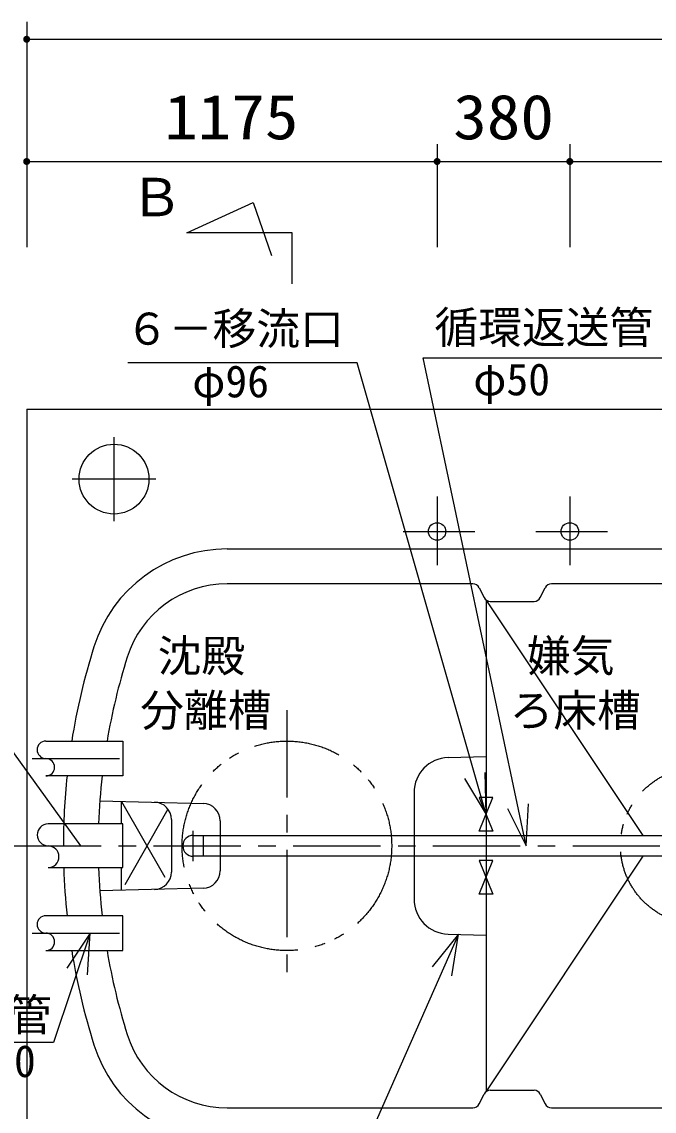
# Model space of a CAD drawing. Units: millimetres, scale not verified. Extents: x -14850 to 14850, y -10500 to 10500.
# Drawn here: x -10231 to -8421, y 15 to 3134 of the extents above; entities that cross this region are included whole.
import ezdxf
from ezdxf.enums import TextEntityAlignment as Align

# ---------------------------------------------------------------- set-up
doc = ezdxf.new("R2010")
doc.units = ezdxf.units.MM
doc.header["$LTSCALE"] = 50
doc.linetypes.add('CHAIN1', pattern=[8, 5, -1, 1, -1])
doc.linetypes.add('DOUBLE_CHAIN1', pattern=[8.8, 5, -1, 0.6, -0.6, 0.6, -1])
doc.layers.add('0-1_機器', color=3, linetype='Continuous', lineweight=25)
doc.layers.add('0-2_製作', color=5, linetype='Continuous', lineweight=25)
doc.styles.add('ＭＳ ゴシック', font='')
doc.styles.get('ＭＳ ゴシック').set_extended_font_data('MS Gothic')

msp = doc.modelspace()

# ---------------------------------------------------------------- linework, layer by layer
at = {"layer": '0-1_機器'}
for p, q in [((-9457.21, 2383.86), (-9457.21, 2530.22)), ((-9643.12, 1624.86), (-7195.99, 1624.86)), ((-8939.57, 1524.86), (-9643.12, 1524.86)), ((-8921.68, 1513.81), (-8907.74, 1485.92)), ((-8746.68, 1485.92), (-8732.74, 1513.81)), ((-8149.57, 1524.86), (-8714.85, 1524.86)), ((-8902.21, 1479.14), (-8902.21, 70.59)), ((-8452.23, 804.86), (-8902.21, 1479.14)), ((-8889.85, 1474.86), (-8764.57, 1474.86)), ((-10062.07, 774.86), (-10264.77, 1055.44)), ((-9010.83, 1027.41), (-8902.21, 1030.26)), ((-9108.21, 927.45), (-9108.21, 622.28)), ((-10007.58, 903.88), (-9711.9, 896.14)), ((-9945.44, 837.36), (-9945.44, 902.25)), ((-9802.52, 849.8), (-9802.52, 699.92)), ((-9663.21, 846.15), (-9663.21, 703.57)), ((-9740.21, 804.86), (-7782.21, 804.86)), ((-9712.21, 804.86), (-9712.21, 744.86)), ((-7782.21, 744.86), (-9740.21, 744.86)), ((-8902.21, 70.59), (-8452.23, 744.86)), ((-10155.96, 712.36), (-9942.34, 712.36)), ((-9945.44, 647.47), (-9945.44, 712.36)), ((-9711.9, 653.59), (-10007.58, 645.85)), ((-10035.68, 524.86), (-10140.4, 212.02)), ((-9010.83, 522.31), (-8902.21, 519.47)), ((-10140.4, 212.02), (-10443.05, 212.02)), ((-8921.68, 35.92), (-8907.74, 63.81)), ((-8889.85, 74.86), (-8764.57, 74.86)), ((-8746.68, 63.81), (-8732.74, 35.92)), ((-9643.12, 24.86), (-8939.57, 24.86)), ((-8714.85, 24.86), (-8149.57, 24.86))]:
    msp.add_line(p, q, dxfattribs=at)
at = {"layer": '0-1_機器', "color": 2}
msp.add_line((-10217.21, 2024.86), (-6017.21, 2024.86), dxfattribs=at)
at = {"layer": '0-1_機器', "color": 2, "linetype": 'CHAIN1'}
for p, q in [((-9967.21, 1944.86), (-9967.21, 1704.86)), ((-9847.21, 1824.86), (-10087.21, 1824.86))]:
    msp.add_line(p, q, dxfattribs=at)
at = {"layer": '0-1_機器', "color": 7}
for p, q in [((-9042.21, 1775.07), (-9042.21, 1578.58)), ((-8662.21, 1775.07), (-8662.21, 1578.58)), ((-9139.53, 1674.86), (-8934.38, 1674.86)), ((-8759.53, 1674.86), (-8554.38, 1674.86))]:
    msp.add_line(p, q, dxfattribs=at)
at = {"layer": '0-1_機器', "linetype": 'CHAIN1'}
for p, q in [((-9472.21, 1163.48), (-9472.21, 383.91)), ((-10201.24, 1024.86), (-9928.47, 1024.86)), ((-9945.44, 902.25), (-9812.89, 669.43)), ((-9812.89, 880.29), (-9945.44, 647.47)), ((-9740.21, 730.8), (-9740.21, 818.05)), ((-10254.09, 774.86), (-6028.95, 774.86)), ((-10201.24, 524.86), (-9928.47, 524.86))]:
    msp.add_line(p, q, dxfattribs=at)
at = {"layer": '0-1_機器', "color": 5}
msp.add_line((-9712.21, 804.86), (-9712.21, 744.86), dxfattribs=at)
at = {"layer": '0-1_機器'}
for points in [[(-9457.21, 2530.22), (-9758.71, 2530.22), (-9568.38, 2616.74), (-9516.47, 2465.34)], [(-8902.21, 864.86), (-9271.23, 2158.05), (-9927.92, 2158.05)], [(-8786.76, 774.86), (-9081.99, 2172.18), (-8375.11, 2172.18)], [(-10162.21, 1074.86), (-9942.34, 1074.86), (-9942.34, 974.86), (-10162.21, 974.86)], [(-8963.88, 967.8), (-8902.21, 864.86), (-8904.15, 984.85)], [(-8841.11, 881.85), (-8786.76, 774.86), (-8780.33, 894.69)], [(-9942.34, 712.36), (-9942.34, 837.36), (-10155.96, 837.36)], [(-10162.21, 474.86), (-9942.34, 474.86), (-9942.34, 574.86), (-10162.21, 574.86)], [(-10043.02, 405.09), (-10035.68, 524.86), (-10101.93, 424.8)], [(-8981.38, 521.54), (-9476.8, -603.21), (-10010.94, -603.21)], [(-8999.68, 402.95), (-8981.38, 521.54), (-9056.53, 427.98)]]:
    msp.add_lwpolyline(points, dxfattribs=at)
at = {"layer": '0-1_機器', "color": 2}
msp.add_lwpolyline([(-10217.21, 2024.86), (-10217.21, -475.14), (-6017.21, -475.14)], dxfattribs=at)
at = {"layer": '0-1_機器'}
for points in [[(-8882.21, 912.86), (-8922.21, 912.86), (-8882.21, 816.86), (-8922.21, 816.86)], [(-8882.21, 732.86), (-8922.21, 732.86), (-8882.21, 636.86), (-8922.21, 636.86)]]:
    msp.add_lwpolyline(points, close=True, dxfattribs=at)
at = {"layer": '0-1_機器', "color": 2}
msp.add_circle((-9967.21, 1824.86), 100, dxfattribs=at)
at = {"layer": '0-1_機器', "color": 7}
for centre in [(-9042.21, 1674.86), (-8662.21, 1674.86)]:
    msp.add_circle(centre, 25, dxfattribs=at)
at = {"layer": '0-1_機器', "linetype": 'DOUBLE_CHAIN1'}
for centre, radius in [((-9472.21, 774.86), 300), ((-8292.21, 774.86), 225)]:
    msp.add_circle(centre, radius, dxfattribs=at)
at = {"layer": '0-1_機器'}
for centre, radius, start, end in [((-9643.12, 1224.86), 400, 90, 162.54239), ((-9643.12, 1224.86), 300, 90, 162.54239), ((-8939.57, 1504.86), 20, 26.56505, 90), ((-8714.85, 1504.86), 20, 90, 153.43494), ((-8889.85, 1494.86), 20, 206.56503, 270), ((-8764.57, 1494.86), 20, 270, 333.43494), ((-8212.21, 774.86), 1900, 162.54239, 170.91527), ((-8212.21, 774.86), 1800, 162.54239, 170.40593), ((-10162.21, 1049.86), 25, 90, 270), ((-10162.21, 999.86), 25, 270, 90), ((-9008.21, 927.45), 100, 91.5, 180), ((-8212.21, 774.86), 1900, 173.95766, 180), ((-8212.21, 774.86), 1800, 173.62062, 178.01016), ((-9852.52, 849.8), 50, 0, 88.5), ((-9713.21, 846.15), 50, 0, 88.5), ((-10155.96, 806.11), 31.25, 90, 270), ((-9740.21, 774.86), 30, 90, 270), ((-10155.96, 743.61), 31.25, 270, 90), ((-8212.21, 774.86), 1900, 181.88506, 186.04233), ((-8212.21, 774.86), 1800, 181.98981, 186.37935), ((-9852.52, 699.92), 50, 271.5, 0), ((-9713.21, 703.57), 50, 271.5, 0), ((-9008.21, 622.28), 100, 180, 268.5), ((-10162.21, 549.86), 25, 90, 270), ((-10162.21, 499.86), 25, 270, 90), ((-8212.21, 774.86), 1900, 189.0847, 197.45758), ((-8212.21, 774.86), 1800, 189.59406, 197.4576), ((-9643.12, 324.86), 300, 197.4576, 270), ((-9643.12, 324.86), 400, 197.4576, 270), ((-8889.85, 54.86), 20, 90, 153.43494), ((-8764.57, 54.86), 20, 26.56505, 90), ((-8939.57, 44.86), 20, 270, 333.43494), ((-8714.85, 44.86), 20, 206.56503, 270)]:
    msp.add_arc(centre, radius, start, end, dxfattribs=at)
at = {"layer": '0-2_製作', "color": 2}
for p, q in [((-10217.21, 3134.19), (-10217.21, 2489.03)), ((-10217.21, 3084.19), (-6017.21, 3084.19)), ((-9042.21, 2784.19), (-9042.21, 2489.03)), ((-8662.21, 2784.19), (-8662.21, 2489.03)), ((-10217.21, 2734.19), (-9042.21, 2734.19)), ((-9042.21, 2734.19), (-8662.21, 2734.19)), ((-8662.21, 2734.19), (-7842.21, 2734.19))]:
    msp.add_line(p, q, dxfattribs=at)
at = {"layer": '0-2_製作'}
for points in [[(-10224.91, 3090.57), (-10227.21, 3084.19), (-10225.65, 3089.55)], [(-10224.91, 3090.57), (-10217.21, 3084.19), (-10227.21, 3084.19)], [(-10225.65, 3089.55), (-10227.21, 3084.19), (-10227.19, 3084.82)], [(-10225.65, 3089.55), (-10227.19, 3084.82), (-10226.26, 3088.45)], [(-10226.26, 3088.45), (-10227.19, 3084.82), (-10227.03, 3086.07)], [(-10226.26, 3088.45), (-10227.03, 3086.07), (-10226.72, 3087.28)], [(-10224.05, 3091.48), (-10217.21, 3084.19), (-10224.91, 3090.57)], [(-10223.09, 3092.28), (-10217.21, 3084.19), (-10224.05, 3091.48)], [(-10222.03, 3092.96), (-10217.21, 3084.19), (-10223.09, 3092.28)], [(-10220.89, 3093.49), (-10217.21, 3084.19), (-10222.03, 3092.96)], [(-10219.69, 3093.88), (-10217.21, 3084.19), (-10220.89, 3093.49)], [(-10218.46, 3094.12), (-10217.21, 3084.19), (-10219.69, 3093.88)], [(-10217.21, 3094.19), (-10217.21, 3084.19), (-10218.46, 3094.12)], [(-10216.58, 3094.18), (-10217.21, 3084.19), (-10217.21, 3094.19)], [(-10215.33, 3094.02), (-10217.21, 3084.19), (-10216.58, 3094.18)], [(-10214.12, 3093.71), (-10217.21, 3084.19), (-10215.33, 3094.02)], [(-10214.12, 3093.71), (-10207.21, 3084.19), (-10217.21, 3084.19)], [(-10212.95, 3093.24), (-10207.21, 3084.19), (-10214.12, 3093.71)], [(-10211.85, 3092.64), (-10207.21, 3084.19), (-10212.95, 3093.24)], [(-10210.83, 3091.9), (-10207.21, 3084.19), (-10211.85, 3092.64)], [(-10209.92, 3091.04), (-10207.21, 3084.19), (-10210.83, 3091.9)], [(-10209.12, 3090.07), (-10207.21, 3084.19), (-10209.92, 3091.04)], [(-10208.45, 3089.01), (-10207.21, 3084.19), (-10209.12, 3090.07)], [(-10207.91, 3087.88), (-10207.21, 3084.19), (-10208.45, 3089.01)], [(-10217.21, 3084.19), (-10227.13, 3082.94), (-10227.21, 3084.19)], [(-10217.21, 3084.19), (-10226.89, 3081.71), (-10227.13, 3082.94)], [(-10217.21, 3084.19), (-10226.51, 3080.51), (-10226.89, 3081.71)], [(-10217.21, 3084.19), (-10225.97, 3079.38), (-10226.51, 3080.51)], [(-10217.21, 3084.19), (-10225.3, 3078.32), (-10225.97, 3079.38)], [(-10217.21, 3084.19), (-10224.5, 3077.35), (-10225.3, 3078.32)], [(-10217.21, 3084.19), (-10223.58, 3076.49), (-10224.5, 3077.35)], [(-10217.21, 3084.19), (-10222.57, 3075.75), (-10223.58, 3076.49)], [(-10217.21, 3084.19), (-10221.47, 3075.15), (-10222.57, 3075.75)], [(-10217.21, 3084.19), (-10220.3, 3074.68), (-10221.47, 3075.15)], [(-10217.21, 3084.19), (-10219.08, 3074.37), (-10220.3, 3074.68)], [(-10217.21, 3074.19), (-10219.08, 3074.37), (-10217.21, 3084.19)], [(-10217.21, 3074.19), (-10217.84, 3074.21), (-10219.08, 3074.37)], [(-10207.21, 3084.19), (-10217.21, 3074.19), (-10217.21, 3084.19)], [(-10207.21, 3084.19), (-10215.95, 3074.27), (-10217.21, 3074.19)], [(-10207.21, 3084.19), (-10214.72, 3074.51), (-10215.95, 3074.27)], [(-10207.21, 3084.19), (-10213.53, 3074.9), (-10214.72, 3074.51)], [(-10207.21, 3084.19), (-10212.39, 3075.43), (-10213.53, 3074.9)], [(-10207.21, 3084.19), (-10211.33, 3076.1), (-10212.39, 3075.43)], [(-10207.21, 3084.19), (-10210.36, 3076.91), (-10211.33, 3076.1)], [(-10207.21, 3084.19), (-10209.5, 3077.82), (-10210.36, 3076.91)], [(-10207.21, 3084.19), (-10208.76, 3078.84), (-10209.5, 3077.82)], [(-10207.23, 3083.57), (-10208.76, 3078.84), (-10207.21, 3084.19)], [(-10207.23, 3083.57), (-10208.16, 3079.94), (-10208.76, 3078.84)], [(-10207.39, 3082.32), (-10208.16, 3079.94), (-10207.23, 3083.57)], [(-10207.39, 3082.32), (-10207.7, 3081.1), (-10208.16, 3079.94)], [(-10207.52, 3086.68), (-10207.21, 3084.19), (-10207.91, 3087.88)], [(-10207.29, 3085.45), (-10207.21, 3084.19), (-10207.52, 3086.68)], [(-10225.65, 2739.55), (-10227.21, 2734.19), (-10227.19, 2734.82)], [(-10225.65, 2739.55), (-10217.21, 2734.19), (-10227.21, 2734.19)], [(-10217.21, 2734.19), (-10227.13, 2732.94), (-10227.21, 2734.19)], [(-10225.65, 2739.55), (-10227.19, 2734.82), (-10226.26, 2738.45)], [(-10226.26, 2738.45), (-10227.19, 2734.82), (-10227.03, 2736.07)], [(-10217.21, 2734.19), (-10226.89, 2731.71), (-10227.13, 2732.94)], [(-10226.26, 2738.45), (-10227.03, 2736.07), (-10226.72, 2737.28)], [(-10217.21, 2734.19), (-10226.51, 2730.51), (-10226.89, 2731.71)], [(-10217.21, 2734.19), (-10225.97, 2729.38), (-10226.51, 2730.51)], [(-10217.21, 2734.19), (-10225.3, 2728.32), (-10225.97, 2729.38)], [(-10224.91, 2740.57), (-10217.21, 2734.19), (-10225.65, 2739.55)], [(-10217.21, 2734.19), (-10224.5, 2727.35), (-10225.3, 2728.32)], [(-10224.05, 2741.48), (-10217.21, 2734.19), (-10224.91, 2740.57)], [(-10217.21, 2734.19), (-10223.58, 2726.49), (-10224.5, 2727.35)], [(-10223.09, 2742.28), (-10217.21, 2734.19), (-10224.05, 2741.48)], [(-10217.21, 2734.19), (-10222.57, 2725.75), (-10223.58, 2726.49)], [(-10222.03, 2742.96), (-10217.21, 2734.19), (-10223.09, 2742.28)], [(-10217.21, 2734.19), (-10221.47, 2725.15), (-10222.57, 2725.75)], [(-10220.89, 2743.49), (-10217.21, 2734.19), (-10222.03, 2742.96)], [(-10217.21, 2734.19), (-10220.3, 2724.68), (-10221.47, 2725.15)], [(-10219.69, 2743.88), (-10217.21, 2734.19), (-10220.89, 2743.49)], [(-10217.21, 2734.19), (-10219.08, 2724.37), (-10220.3, 2724.68)], [(-10218.46, 2744.12), (-10217.21, 2734.19), (-10219.69, 2743.88)], [(-10217.21, 2724.19), (-10219.08, 2724.37), (-10217.21, 2734.19)], [(-10217.21, 2724.19), (-10217.84, 2724.21), (-10219.08, 2724.37)], [(-10217.21, 2744.19), (-10217.21, 2734.19), (-10218.46, 2744.12)], [(-10216.58, 2744.18), (-10217.21, 2734.19), (-10217.21, 2744.19)], [(-10215.33, 2744.02), (-10217.21, 2734.19), (-10216.58, 2744.18)], [(-10214.12, 2743.71), (-10217.21, 2734.19), (-10215.33, 2744.02)], [(-10214.12, 2743.71), (-10207.21, 2734.19), (-10217.21, 2734.19)], [(-10207.21, 2734.19), (-10217.21, 2724.19), (-10217.21, 2734.19)], [(-10207.21, 2734.19), (-10215.95, 2724.27), (-10217.21, 2724.19)], [(-10207.21, 2734.19), (-10214.72, 2724.51), (-10215.95, 2724.27)], [(-10207.21, 2734.19), (-10213.53, 2724.9), (-10214.72, 2724.51)], [(-10212.95, 2743.24), (-10207.21, 2734.19), (-10214.12, 2743.71)], [(-10207.21, 2734.19), (-10212.39, 2725.43), (-10213.53, 2724.9)], [(-10211.85, 2742.64), (-10207.21, 2734.19), (-10212.95, 2743.24)], [(-10207.21, 2734.19), (-10211.33, 2726.1), (-10212.39, 2725.43)], [(-10210.83, 2741.9), (-10207.21, 2734.19), (-10211.85, 2742.64)], [(-10207.21, 2734.19), (-10210.36, 2726.91), (-10211.33, 2726.1)], [(-10209.92, 2741.04), (-10207.21, 2734.19), (-10210.83, 2741.9)], [(-10207.21, 2734.19), (-10209.5, 2727.82), (-10210.36, 2726.91)], [(-10209.12, 2740.07), (-10207.21, 2734.19), (-10209.92, 2741.04)], [(-10207.21, 2734.19), (-10208.76, 2728.84), (-10209.5, 2727.82)], [(-10208.45, 2739.01), (-10207.21, 2734.19), (-10209.12, 2740.07)], [(-10207.21, 2734.19), (-10208.16, 2729.94), (-10208.76, 2728.84)], [(-10207.91, 2737.88), (-10207.21, 2734.19), (-10208.45, 2739.01)], [(-10207.23, 2733.57), (-10208.16, 2729.94), (-10207.21, 2734.19)], [(-10207.39, 2732.32), (-10208.16, 2729.94), (-10207.23, 2733.57)], [(-10207.39, 2732.32), (-10207.7, 2731.1), (-10208.16, 2729.94)], [(-10207.52, 2736.68), (-10207.21, 2734.19), (-10207.91, 2737.88)], [(-10207.29, 2735.45), (-10207.21, 2734.19), (-10207.52, 2736.68)], [(-9049.91, 2740.57), (-9052.21, 2734.19), (-9050.65, 2739.55)], [(-9049.91, 2740.57), (-9042.21, 2734.19), (-9052.21, 2734.19)], [(-9050.65, 2739.55), (-9052.21, 2734.19), (-9052.19, 2734.82)], [(-9042.21, 2734.19), (-9052.13, 2732.94), (-9052.21, 2734.19)], [(-9050.65, 2739.55), (-9052.19, 2734.82), (-9051.26, 2738.45)], [(-9051.26, 2738.45), (-9052.19, 2734.82), (-9052.03, 2736.07)], [(-9042.21, 2734.19), (-9051.89, 2731.71), (-9052.13, 2732.94)], [(-9051.26, 2738.45), (-9052.03, 2736.07), (-9051.72, 2737.28)], [(-9042.21, 2734.19), (-9051.51, 2730.51), (-9051.89, 2731.71)], [(-9042.21, 2734.19), (-9050.97, 2729.38), (-9051.51, 2730.51)], [(-9042.21, 2734.19), (-9050.3, 2728.32), (-9050.97, 2729.38)], [(-9042.21, 2734.19), (-9049.5, 2727.35), (-9050.3, 2728.32)], [(-9049.05, 2741.48), (-9042.21, 2734.19), (-9049.91, 2740.57)], [(-9042.21, 2734.19), (-9048.58, 2726.49), (-9049.5, 2727.35)], [(-9048.09, 2742.28), (-9042.21, 2734.19), (-9049.05, 2741.48)], [(-9042.21, 2734.19), (-9047.57, 2725.75), (-9048.58, 2726.49)], [(-9047.03, 2742.96), (-9042.21, 2734.19), (-9048.09, 2742.28)], [(-9042.21, 2734.19), (-9046.47, 2725.15), (-9047.57, 2725.75)], [(-9045.89, 2743.49), (-9042.21, 2734.19), (-9047.03, 2742.96)], [(-9042.21, 2734.19), (-9045.3, 2724.68), (-9046.47, 2725.15)], [(-9044.7, 2743.88), (-9042.21, 2734.19), (-9045.89, 2743.49)], [(-9042.21, 2734.19), (-9044.08, 2724.37), (-9045.3, 2724.68)], [(-9043.46, 2744.12), (-9042.21, 2734.19), (-9044.7, 2743.88)], [(-9042.21, 2724.19), (-9044.08, 2724.37), (-9042.21, 2734.19)], [(-9042.21, 2724.19), (-9042.84, 2724.21), (-9044.08, 2724.37)], [(-9042.21, 2744.19), (-9042.21, 2734.19), (-9043.46, 2744.12)], [(-9041.58, 2744.18), (-9042.21, 2734.19), (-9042.21, 2744.19)], [(-9040.33, 2744.02), (-9042.21, 2734.19), (-9041.58, 2744.18)], [(-9039.12, 2743.71), (-9042.21, 2734.19), (-9040.33, 2744.02)], [(-9039.12, 2743.71), (-9032.21, 2734.19), (-9042.21, 2734.19)], [(-9032.21, 2734.19), (-9042.21, 2724.19), (-9042.21, 2734.19)], [(-9032.21, 2734.19), (-9040.95, 2724.27), (-9042.21, 2724.19)], [(-9032.21, 2734.19), (-9039.72, 2724.51), (-9040.95, 2724.27)], [(-9032.21, 2734.19), (-9038.53, 2724.9), (-9039.72, 2724.51)], [(-9037.95, 2743.24), (-9032.21, 2734.19), (-9039.12, 2743.71)], [(-9032.21, 2734.19), (-9037.39, 2725.43), (-9038.53, 2724.9)], [(-9036.85, 2742.64), (-9032.21, 2734.19), (-9037.95, 2743.24)], [(-9032.21, 2734.19), (-9036.33, 2726.1), (-9037.39, 2725.43)], [(-9035.83, 2741.9), (-9032.21, 2734.19), (-9036.85, 2742.64)], [(-9032.21, 2734.19), (-9035.36, 2726.91), (-9036.33, 2726.1)], [(-9034.92, 2741.04), (-9032.21, 2734.19), (-9035.83, 2741.9)], [(-9032.21, 2734.19), (-9034.5, 2727.82), (-9035.36, 2726.91)], [(-9034.12, 2740.07), (-9032.21, 2734.19), (-9034.92, 2741.04)], [(-9032.21, 2734.19), (-9033.76, 2728.84), (-9034.5, 2727.82)], [(-9033.45, 2739.01), (-9032.21, 2734.19), (-9034.12, 2740.07)], [(-9032.23, 2733.57), (-9033.76, 2728.84), (-9032.21, 2734.19)], [(-9032.23, 2733.57), (-9033.16, 2729.94), (-9033.76, 2728.84)], [(-9032.91, 2737.88), (-9032.21, 2734.19), (-9033.45, 2739.01)], [(-9032.39, 2732.32), (-9033.16, 2729.94), (-9032.23, 2733.57)], [(-9032.39, 2732.32), (-9032.7, 2731.1), (-9033.16, 2729.94)], [(-9032.52, 2736.68), (-9032.21, 2734.19), (-9032.91, 2737.88)], [(-9032.29, 2735.45), (-9032.21, 2734.19), (-9032.52, 2736.68)], [(-8669.91, 2740.57), (-8672.21, 2734.19), (-8670.65, 2739.55)], [(-8669.91, 2740.57), (-8662.21, 2734.19), (-8672.21, 2734.19)], [(-8670.65, 2739.55), (-8672.21, 2734.19), (-8672.19, 2734.82)], [(-8662.21, 2734.19), (-8672.13, 2732.94), (-8672.21, 2734.19)], [(-8670.65, 2739.55), (-8672.19, 2734.82), (-8671.26, 2738.45)], [(-8671.26, 2738.45), (-8672.19, 2734.82), (-8672.03, 2736.07)], [(-8662.21, 2734.19), (-8671.89, 2731.71), (-8672.13, 2732.94)], [(-8671.26, 2738.45), (-8672.03, 2736.07), (-8671.72, 2737.28)], [(-8662.21, 2734.19), (-8671.51, 2730.51), (-8671.89, 2731.71)], [(-8662.21, 2734.19), (-8670.97, 2729.38), (-8671.51, 2730.51)], [(-8662.21, 2734.19), (-8670.3, 2728.32), (-8670.97, 2729.38)], [(-8662.21, 2734.19), (-8669.5, 2727.35), (-8670.3, 2728.32)], [(-8669.05, 2741.48), (-8662.21, 2734.19), (-8669.91, 2740.57)], [(-8662.21, 2734.19), (-8668.58, 2726.49), (-8669.5, 2727.35)], [(-8668.09, 2742.28), (-8662.21, 2734.19), (-8669.05, 2741.48)], [(-8662.21, 2734.19), (-8667.57, 2725.75), (-8668.58, 2726.49)], [(-8667.03, 2742.96), (-8662.21, 2734.19), (-8668.09, 2742.28)], [(-8662.21, 2734.19), (-8666.47, 2725.15), (-8667.57, 2725.75)], [(-8665.89, 2743.49), (-8662.21, 2734.19), (-8667.03, 2742.96)], [(-8662.21, 2734.19), (-8665.3, 2724.68), (-8666.47, 2725.15)], [(-8664.7, 2743.88), (-8662.21, 2734.19), (-8665.89, 2743.49)], [(-8662.21, 2734.19), (-8664.08, 2724.37), (-8665.3, 2724.68)], [(-8663.46, 2744.12), (-8662.21, 2734.19), (-8664.7, 2743.88)], [(-8662.21, 2724.19), (-8664.08, 2724.37), (-8662.21, 2734.19)], [(-8662.21, 2724.19), (-8662.84, 2724.21), (-8664.08, 2724.37)], [(-8662.21, 2744.19), (-8662.21, 2734.19), (-8663.46, 2744.12)], [(-8661.58, 2744.18), (-8662.21, 2734.19), (-8662.21, 2744.19)], [(-8660.33, 2744.02), (-8662.21, 2734.19), (-8661.58, 2744.18)], [(-8659.12, 2743.71), (-8662.21, 2734.19), (-8660.33, 2744.02)], [(-8659.12, 2743.71), (-8652.21, 2734.19), (-8662.21, 2734.19)], [(-8652.21, 2734.19), (-8662.21, 2724.19), (-8662.21, 2734.19)], [(-8652.21, 2734.19), (-8660.95, 2724.27), (-8662.21, 2724.19)], [(-8652.21, 2734.19), (-8659.72, 2724.51), (-8660.95, 2724.27)], [(-8652.21, 2734.19), (-8658.53, 2724.9), (-8659.72, 2724.51)], [(-8657.95, 2743.24), (-8652.21, 2734.19), (-8659.12, 2743.71)], [(-8652.21, 2734.19), (-8657.39, 2725.43), (-8658.53, 2724.9)], [(-8656.85, 2742.64), (-8652.21, 2734.19), (-8657.95, 2743.24)], [(-8652.21, 2734.19), (-8656.33, 2726.1), (-8657.39, 2725.43)], [(-8655.83, 2741.9), (-8652.21, 2734.19), (-8656.85, 2742.64)], [(-8652.21, 2734.19), (-8655.36, 2726.91), (-8656.33, 2726.1)], [(-8654.92, 2741.04), (-8652.21, 2734.19), (-8655.83, 2741.9)], [(-8652.21, 2734.19), (-8654.5, 2727.82), (-8655.36, 2726.91)], [(-8654.12, 2740.07), (-8652.21, 2734.19), (-8654.92, 2741.04)], [(-8652.21, 2734.19), (-8653.76, 2728.84), (-8654.5, 2727.82)], [(-8653.45, 2739.01), (-8652.21, 2734.19), (-8654.12, 2740.07)], [(-8652.23, 2733.57), (-8653.76, 2728.84), (-8652.21, 2734.19)], [(-8652.23, 2733.57), (-8653.16, 2729.94), (-8653.76, 2728.84)], [(-8652.91, 2737.88), (-8652.21, 2734.19), (-8653.45, 2739.01)], [(-8652.39, 2732.32), (-8653.16, 2729.94), (-8652.23, 2733.57)], [(-8652.39, 2732.32), (-8652.7, 2731.1), (-8653.16, 2729.94)], [(-8652.52, 2736.68), (-8652.21, 2734.19), (-8652.91, 2737.88)], [(-8652.29, 2735.45), (-8652.21, 2734.19), (-8652.52, 2736.68)]]:
    msp.add_solid(points, dxfattribs=at)

# ---------------------------------------------------------------- texts
at = {"layer": '0-1_機器', "color": 4, "style": 'ＭＳ ゴシック'}
for s, height, p in [('Ｂ', 110, (-9920.69, 2544.28)), ('６－移流口', 91.79, (-9935.4, 2182.14)), ('循環返送管', 91.79, (-9049.74, 2185.86)), ('φ50', 91.79, (-8938.75, 2037.16)), ('φ96', 91.79, (-9743.2, 2031.41)), ('沈殿', 91.79, (-9842.18, 1245.54)), ('嫌気', 91.79, (-8784.63, 1245.54)), ('分離槽', 91.79, (-9892.18, 1089.54)), ('ろ床槽', 91.79, (-8834.63, 1089.54)), ('臭突管', 91.79, (-10520.77, 217.81)), ('φ100', 91.79, (-10473.27, 85.24))]:
    msp.add_text(s, height=height, dxfattribs=at).set_placement(p, align=Align.BOTTOM_LEFT)
at = {"layer": '0-2_製作', "color": 4, "style": 'ＭＳ ゴシック', "width": 1.1}
for s, p in [('1175', (-9823.46, 2759.19)), ('380', (-8995.96, 2759.19))]:
    msp.add_text(s, height=128.4, dxfattribs=at).set_placement(p, align=Align.BOTTOM_LEFT)

doc.saveas('drawing.dxf')
